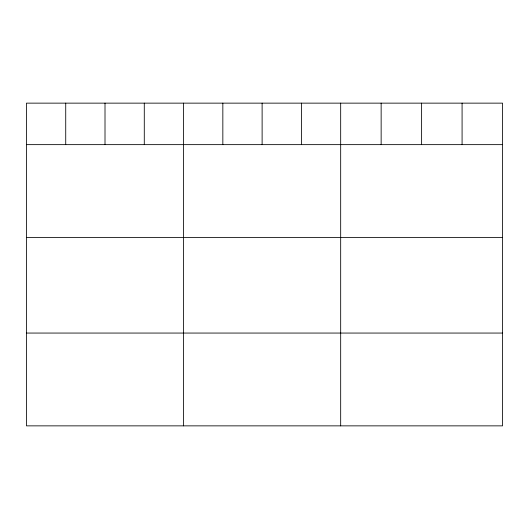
<?xml version="1.0" encoding="UTF-8"?>
<svg xmlns="http://www.w3.org/2000/svg" width="529" height="529" viewBox="0 0 529 529"><rect width="100%" height="100%" fill="white"/><g stroke="black" fill="none" stroke-linecap="round" stroke-linejoin="round"><path stroke-width="0.79" d="M502.55 144.642L502.55 425.858L26.45 425.858L26.45 103.142L502.55 103.142L502.55 144.642L26.45 144.642M26.45 237.442L502.55 237.442M26.45 333.058L502.55 333.058M462.081 103.142L462.081 144.642M421.613 103.142L421.613 144.642M381.144 103.142L381.144 144.642M340.676 103.142L340.676 425.858M301.398 103.142L301.398 144.642M262.119 103.142L262.119 144.642M222.841 103.142L222.841 144.642M183.563 103.142L183.563 425.858M144.285 103.142L144.285 144.642M105.007 103.142L105.007 144.642M65.728 103.142L65.728 144.642"/></g></svg>
